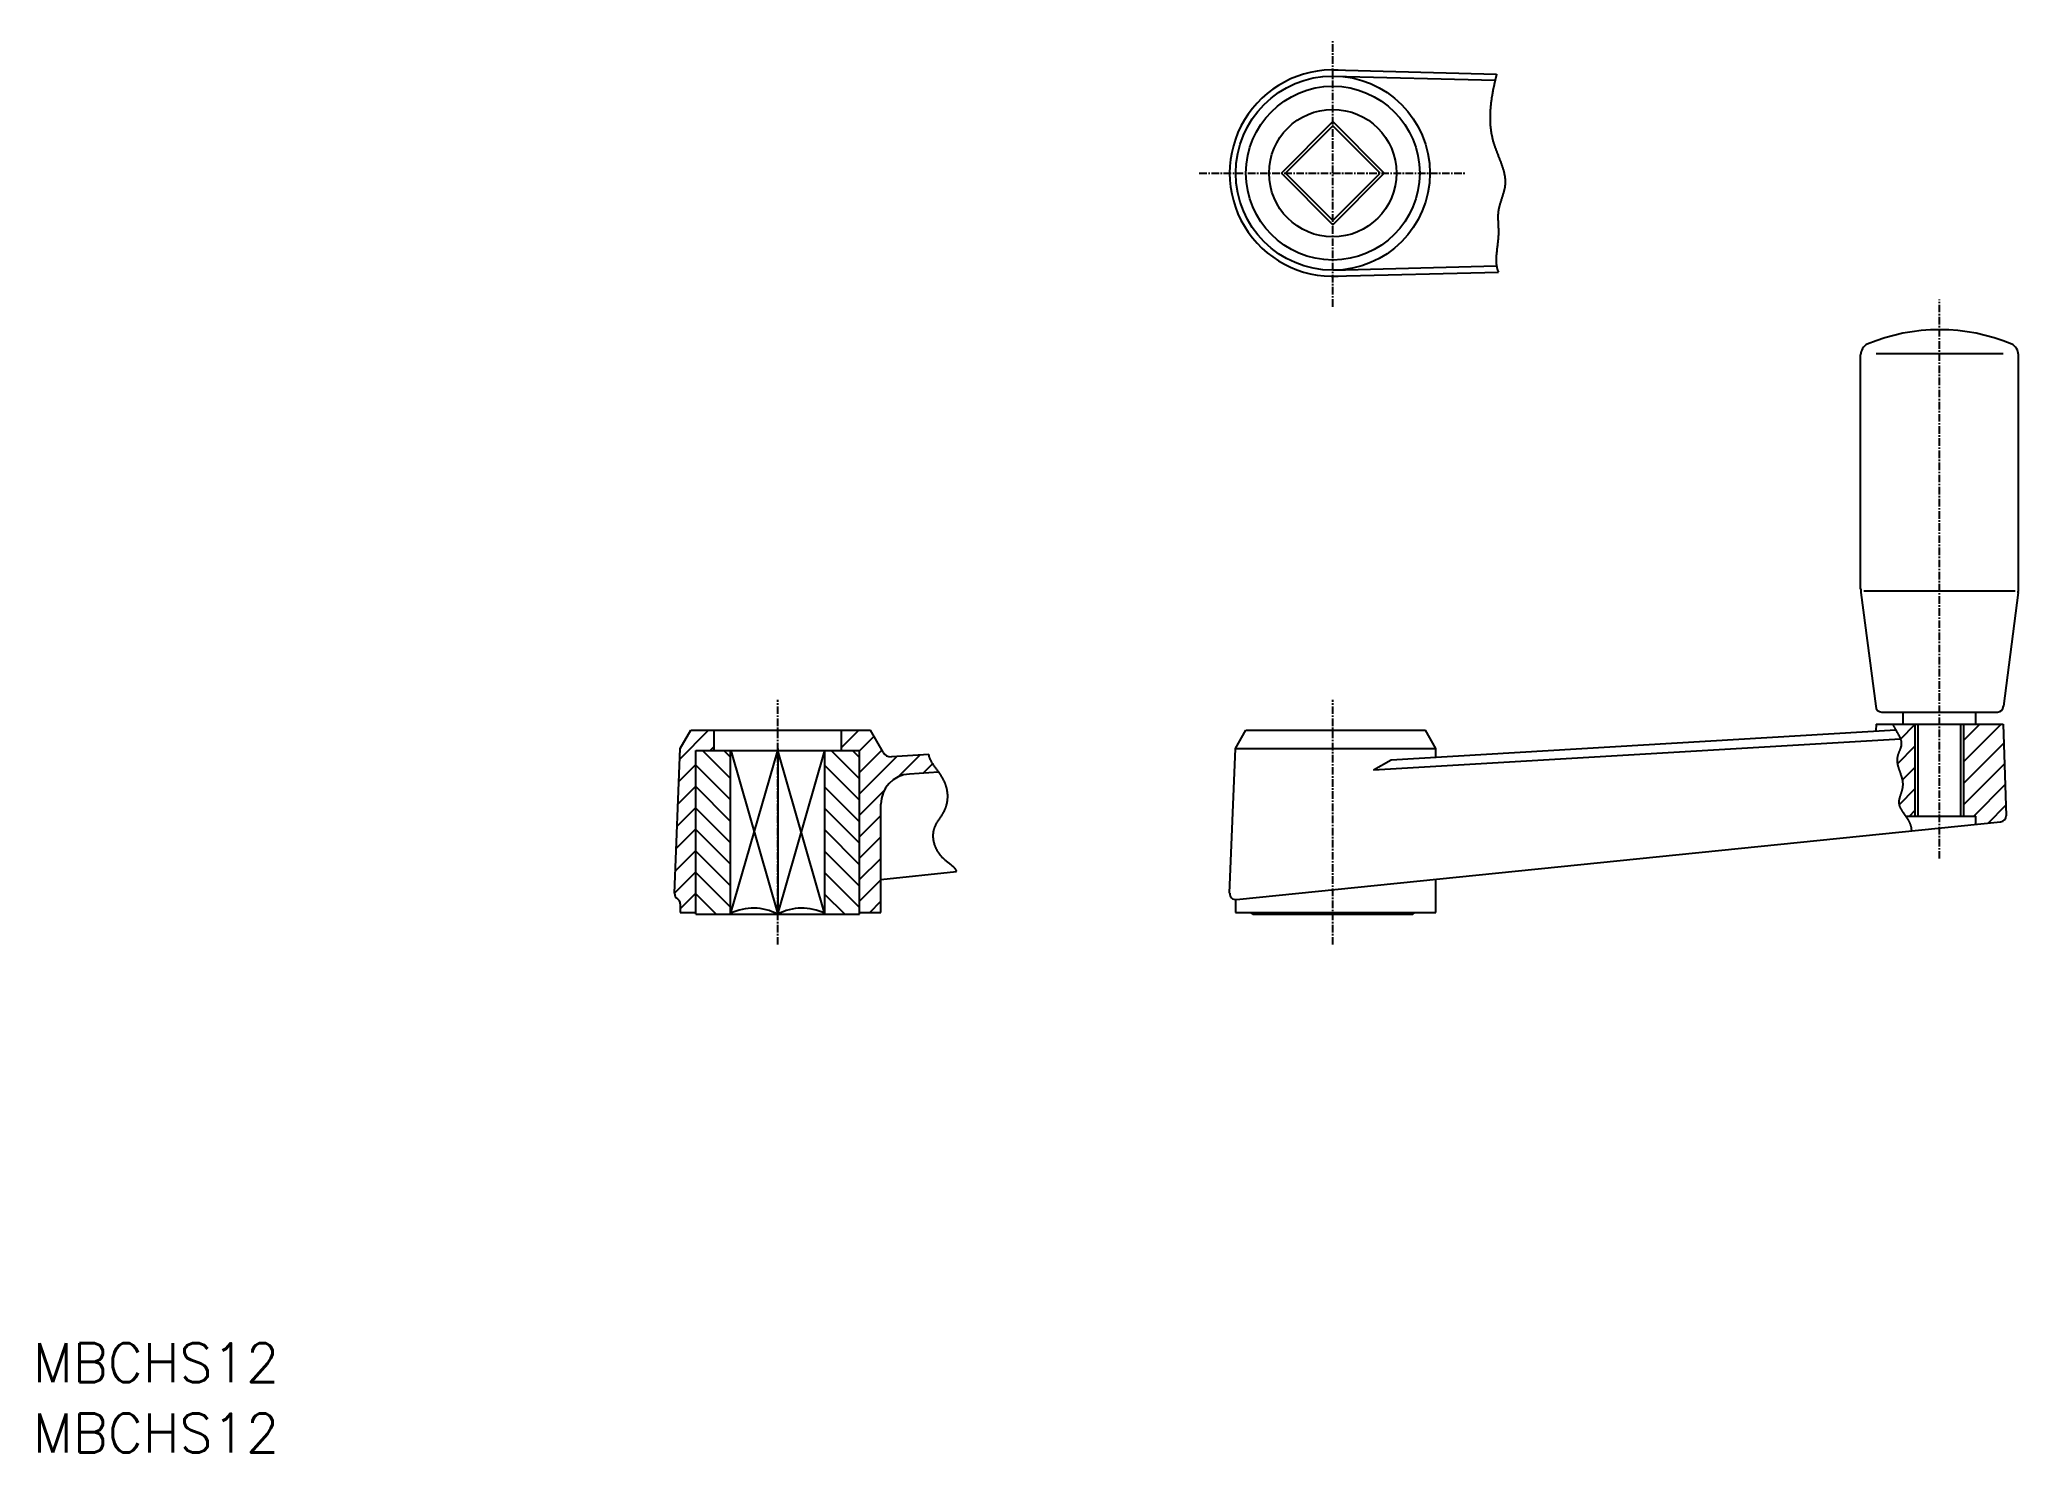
# Model space of a CAD drawing. Extents: x -75 to 252, y -48 to 185.
import ezdxf

# ---------------------------------------------------------------- set-up
doc = ezdxf.new("R2010")
doc.units = 0
doc.linetypes.add('CENTER', pattern=[2, 1.25, -0.25, 0.25, -0.25])
doc.layers.get('0').update_dxf_attribs({"linetype": 'CONTINUOUS'})
doc.layers.add('CENTER', color=1, linetype='CENTER')
doc.styles.get("Standard").update_dxf_attribs({"font": 'txt.shx', "bigfont": 'bigfont.shx'})

# ---------------------------------------------------------------- blocks, each defined once
blk = doc.blocks.new('*X2')
at = {"color": 0}
for p, q in [((230.96, 71.96), (231.1, 72.1)), ((232.2, 69.66), (234.63, 72.09)), ((242.63, 65.95), (248.78, 72.1)), ((242.63, 69.49), (245.25, 72.1)), ((231.68, 65.6), (234.63, 68.56)), ((242.63, 62.41), (249.21, 69)), ((242.63, 58.88), (249.33, 65.58)), ((232.49, 62.88), (234.63, 65.02)), ((244.27, 56.98), (249.45, 62.16)), ((231.97, 58.82), (234.63, 61.49)), ((246.62, 55.79), (249.57, 58.75)), ((233.66, 56.98), (234.63, 57.95))]:
    blk.add_line(p, q, dxfattribs=at)
blk = doc.blocks.new('*X3')
at = {"color": 0}
for p, q in [((39.36, 59.63), (33.64, 65.36)), ((39.36, 63.17), (34.73, 67.8)), ((39.36, 66.7), (38.27, 67.8)), ((60.64, 59.57), (54.92, 65.29)), ((60.64, 63.1), (55.94, 67.8)), ((60.64, 66.64), (59.48, 67.8)), ((39.36, 56.1), (33.64, 61.82)), ((60.64, 56.03), (54.92, 61.76)), ((39.36, 52.56), (33.64, 58.28)), ((60.64, 52.5), (54.92, 58.22)), ((39.36, 49.03), (33.64, 54.75)), ((60.64, 48.96), (54.92, 54.68)), ((39.36, 45.49), (33.64, 51.21)), ((60.64, 45.43), (54.92, 51.15)), ((39.36, 41.96), (33.64, 47.68)), ((60.64, 41.89), (54.92, 47.61)), ((36.98, 40.8), (33.64, 44.14)), ((58.2, 40.8), (54.92, 44.08))]:
    blk.add_line(p, q, dxfattribs=at)

msp = doc.modelspace()

# ---------------------------------------------------------------- linework, layer by layer
at = {"color": 7, "linetype": 'CONTINUOUS'}
for p, q in [((138.63, 179.89), (165.63, 179.18)), ((138.61, 178.89), (165.38, 178.19)), ((138.61, 146.89), (165.61, 147.6)), ((138.63, 145.89), (165.93, 146.6)), ((225.63, 94.42), (225.63, 132.94)), ((228.16, 133.2), (249.11, 133.2)), ((251.63, 94.42), (251.63, 132.94)), ((225.67, 93.78), (228.11, 75.1)), ((226.16, 94.1), (251.11, 94.1)), ((251.59, 93.78), (249.16, 75.1)), ((228.16, 72.1), (228.12, 71)), ((228.16, 72.1), (249.11, 72.1)), ((229.11, 74.1), (248.16, 74.1)), ((232.63, 72.1), (232.63, 74.1)), ((234.63, 56.98), (234.63, 72.1)), ((235.13, 56.98), (235.13, 72.1)), ((242.13, 56.98), (242.13, 72.1)), ((242.63, 56.98), (242.63, 72.1)), ((244.63, 72.1), (244.63, 74.1)), ((249.11, 72.1), (249.6, 57.03)), ((31.01, 66.37), (35.74, 71.1)), ((31.08, 68.1), (32.81, 71.1)), ((32.81, 71.1), (62.41, 71.1)), ((32.81, 71.1), (36.64, 71.1)), ((36.64, 67.8), (36.64, 71.1)), ((57.64, 67.8), (57.64, 71.1)), ((57.64, 68.25), (60.49, 71.1)), ((60.64, 67.71), (63, 70.07)), ((64.5, 67.48), (62.41, 71.1)), ((122.58, 68.1), (124.31, 71.1)), ((124.31, 71.1), (153.9, 71.1)), ((232.2, 69.66), (145.35, 64.52)), ((231.44, 71.11), (148.25, 66.19)), ((155.63, 68.1), (153.9, 71.1)), ((30.14, 44.25), (31.08, 68.1)), ((30.87, 62.69), (33.64, 65.46)), ((33.64, 67.8), (60.64, 67.8)), ((33.64, 40.8), (33.64, 67.8)), ((35.98, 67.8), (36.64, 68.46)), ((39.36, 40.8), (39.36, 67.8)), ((39.36, 40.8), (47.14, 67.8)), ((39.44, 67.8), (47.14, 40.8)), ((47.14, 68.1), (47.14, 40.8)), ((47.14, 40.8), (54.92, 67.8)), ((54.92, 40.8), (47.14, 67.8)), ((54.92, 40.8), (54.92, 67.8)), ((60.64, 64.17), (64.29, 67.83)), ((60.64, 40.8), (60.64, 67.8)), ((60.64, 60.64), (66.79, 66.79)), ((72.02, 67.1), (65.88, 66.73)), ((66.93, 63.4), (70.54, 67.01)), ((71.11, 64.04), (72.65, 65.58)), ((121.63, 44.25), (122.58, 68.1)), ((122.58, 68.1), (155.63, 68.1)), ((148.25, 66.19), (145.35, 64.52)), ((155.63, 66.63), (155.63, 68.1)), ((73.64, 64.19), (68.84, 63.9)), ((30.72, 59.01), (33.64, 61.92)), ((60.64, 57.1), (64.65, 61.12)), ((64.14, 41.1), (64.14, 58.91)), ((30.58, 55.33), (33.64, 58.39)), ((60.64, 53.57), (64.14, 57.07)), ((122.73, 43.21), (248.7, 56.01)), ((233.04, 56.98), (244.63, 56.98)), ((244.63, 55.59), (244.63, 56.98)), ((30.43, 51.65), (33.64, 54.85)), ((60.64, 50.03), (64.14, 53.53)), ((30.29, 47.96), (33.64, 51.32)), ((60.64, 46.5), (64.14, 50)), ((30.14, 44.28), (33.64, 47.78)), ((60.64, 42.96), (64.14, 46.46)), ((64.14, 46.55), (76.6, 47.82)), ((155.63, 41.1), (155.63, 46.55)), ((31.08, 41.69), (33.64, 44.25)), ((31.08, 42.51), (31.08, 41.1)), ((62.31, 41.1), (64.14, 42.93)), ((122.58, 43.23), (122.58, 41.1)), ((31.08, 41.1), (33.64, 41.1)), ((33.64, 40.8), (60.64, 40.8)), ((60.64, 41.1), (64.14, 41.1)), ((122.58, 41.1), (155.63, 41.1)), ((125.43, 40.8), (125.13, 41.1)), ((125.43, 40.8), (151.83, 40.8)), ((151.83, 40.8), (152.13, 41.1))]:
    msp.add_line(p, q, dxfattribs=at)
for points in [[(147.12, 162.89), (138.63, 171.37), (130.15, 162.89), (138.63, 154.4)], [(146.41, 162.89), (138.63, 170.67), (130.85, 162.89), (138.63, 155.11)]]:
    msp.add_lwpolyline(points, close=True, dxfattribs=at)
for points in [[(165.63, 179.18, 0), (165.6, 179.07, 0), (165.57, 178.96, 0), (165.55, 178.85, 0), (165.52, 178.74, 0), (165.49, 178.62, 0), (165.46, 178.51, 0), (165.43, 178.4, 0), (165.41, 178.29, 0), (165.38, 178.18, 0), (165.35, 178.06, 0), (165.33, 177.95, 0), (165.3, 177.84, 0), (165.28, 177.73, 0), (165.25, 177.61, 0), (165.22, 177.5, 0), (165.2, 177.39, 0), (165.18, 177.28, 0), (165.15, 177.16, 0), (165.13, 177.05, 0), (165.1, 176.94, 0), (165.08, 176.82, 0), (165.06, 176.71, 0), (165.03, 176.59, 0), (165.01, 176.48, 0), (164.99, 176.37, 0), (164.97, 176.25, 0), (164.95, 176.14, 0), (164.93, 176.02, 0), (164.91, 175.91, 0), (164.89, 175.79, 0), (164.87, 175.68, 0), (164.85, 175.56, 0), (164.83, 175.45, 0), (164.81, 175.34, 0), (164.8, 175.22, 0), (164.78, 175.11, 0), (164.76, 174.99, 0), (164.75, 174.88, 0), (164.73, 174.76, 0), (164.72, 174.65, 0), (164.7, 174.53, 0), (164.69, 174.41, 0), (164.67, 174.3, 0), (164.66, 174.18, 0), (164.65, 174.07, 0), (164.64, 173.95, 0), (164.63, 173.84, 0), (164.62, 173.72, 0), (164.61, 173.6, 0), (164.6, 173.49, 0), (164.59, 173.37, 0), (164.58, 173.26, 0), (164.57, 173.14, 0), (164.57, 173.03, 0), (164.56, 172.91, 0), (164.56, 172.79, 0), (164.55, 172.68, 0), (164.55, 172.56, 0), (164.55, 172.45, 0), (164.54, 172.33, 0), (164.54, 172.22, 0), (164.54, 172.1, 0), (164.54, 171.98, 0), (164.54, 171.87, 0), (164.54, 171.75, 0), (164.55, 171.64, 0), (164.55, 171.52, 0), (164.55, 171.41, 0), (164.56, 171.29, 0), (164.56, 171.17, 0), (164.57, 171.06, 0), (164.58, 170.94, 0), (164.59, 170.83, 0), (164.59, 170.71, 0), (164.6, 170.59, 0), (164.62, 170.48, 0), (164.63, 170.37, 0), (164.64, 170.25, 0), (164.65, 170.13, 0), (164.67, 170.02, 0), (164.68, 169.9, 0), (164.7, 169.79, 0), (164.72, 169.67, 0), (164.73, 169.56, 0), (164.75, 169.44, 0), (164.77, 169.33, 0), (164.8, 169.21, 0), (164.82, 169.1, 0), (164.84, 168.99, 0), (164.87, 168.87, 0), (164.89, 168.76, 0), (164.92, 168.64, 0), (164.94, 168.53, 0), (164.97, 168.41, 0), (165, 168.3, 0), (165.03, 168.19, 0), (165.06, 168.07, 0), (165.1, 167.96, 0), (165.13, 167.85, 0), (165.17, 167.73, 0), (165.2, 167.62, 0), (165.24, 167.51, 0), (165.28, 167.39, 0), (165.32, 167.28, 0), (165.36, 167.17, 0), (165.4, 167.06, 0), (165.44, 166.94, 0), (165.48, 166.83, 0), (165.52, 166.72, 0), (165.56, 166.61, 0), (165.6, 166.5, 0), (165.65, 166.38, 0), (165.69, 166.27, 0), (165.73, 166.16, 0), (165.78, 166.05, 0), (165.82, 165.94, 0), (165.87, 165.82, 0), (165.91, 165.71, 0), (165.95, 165.6, 0), (166, 165.49, 0), (166.04, 165.38, 0), (166.09, 165.27, 0), (166.13, 165.16, 0), (166.17, 165.04, 0), (166.21, 164.93, 0), (166.26, 164.82, 0), (166.3, 164.71, 0), (166.34, 164.6, 0), (166.38, 164.49, 0), (166.42, 164.38, 0), (166.46, 164.27, 0), (166.5, 164.16, 0), (166.54, 164.05, 0), (166.57, 163.94, 0), (166.61, 163.83, 0), (166.64, 163.72, 0), (166.68, 163.61, 0), (166.71, 163.5, 0), (166.74, 163.38, 0), (166.77, 163.27, 0), (166.8, 163.16, 0), (166.83, 163.05, 0), (166.85, 162.94, 0), (166.88, 162.83, 0), (166.9, 162.72, 0), (166.92, 162.61, 0), (166.94, 162.5, 0), (166.96, 162.39, 0), (166.98, 162.28, 0), (166.99, 162.17, 0), (167.01, 162.06, 0), (167.02, 161.95, 0), (167.03, 161.84, 0), (167.03, 161.73, 0), (167.04, 161.62, 0), (167.04, 161.51, 0), (167.04, 161.4, 0), (167.04, 161.29, 0), (167.04, 161.18, 0), (167.03, 161.07, 0), (167.02, 160.96, 0), (167.01, 160.85, 0), (167, 160.74, 0), (166.98, 160.62, 0), (166.96, 160.51, 0), (166.94, 160.4, 0), (166.92, 160.29, 0), (166.9, 160.18, 0), (166.87, 160.07, 0), (166.84, 159.96, 0), (166.81, 159.85, 0), (166.78, 159.74, 0), (166.75, 159.63, 0), (166.72, 159.52, 0), (166.68, 159.41, 0), (166.65, 159.29, 0), (166.61, 159.18, 0), (166.58, 159.07, 0), (166.54, 158.96, 0), (166.5, 158.85, 0), (166.47, 158.74, 0), (166.43, 158.63, 0), (166.39, 158.52, 0), (166.36, 158.4, 0), (166.32, 158.29, 0), (166.28, 158.18, 0), (166.25, 158.07, 0), (166.21, 157.96, 0), (166.18, 157.85, 0), (166.15, 157.74, 0), (166.12, 157.63, 0), (166.09, 157.51, 0), (166.06, 157.4, 0), (166.03, 157.29, 0), (166, 157.18, 0), (165.98, 157.07, 0), (165.96, 156.96, 0), (165.94, 156.84, 0), (165.92, 156.73, 0), (165.9, 156.62, 0), (165.89, 156.51, 0), (165.88, 156.4, 0), (165.87, 156.28, 0), (165.86, 156.17, 0), (165.85, 156.06, 0), (165.85, 155.95, 0), (165.85, 155.84, 0), (165.85, 155.72, 0), (165.84, 155.61, 0), (165.85, 155.5, 0), (165.85, 155.38, 0), (165.85, 155.27, 0), (165.85, 155.16, 0), (165.86, 155.04, 0), (165.86, 154.93, 0), (165.87, 154.82, 0), (165.87, 154.7, 0), (165.88, 154.59, 0), (165.88, 154.47, 0), (165.89, 154.36, 0), (165.9, 154.24, 0), (165.9, 154.12, 0), (165.91, 154.01, 0), (165.91, 153.89, 0), (165.92, 153.77, 0), (165.92, 153.65, 0), (165.92, 153.54, 0), (165.93, 153.42, 0), (165.93, 153.3, 0), (165.93, 153.18, 0), (165.93, 153.06, 0), (165.93, 152.94, 0), (165.92, 152.81, 0), (165.92, 152.69, 0), (165.91, 152.57, 0), (165.91, 152.45, 0), (165.9, 152.32, 0), (165.89, 152.2, 0), (165.88, 152.08, 0), (165.87, 151.95, 0), (165.85, 151.83, 0), (165.84, 151.7, 0), (165.83, 151.58, 0), (165.81, 151.46, 0), (165.8, 151.33, 0), (165.79, 151.21, 0), (165.77, 151.08, 0), (165.76, 150.96, 0), (165.74, 150.83, 0), (165.72, 150.71, 0), (165.71, 150.58, 0), (165.69, 150.46, 0), (165.68, 150.33, 0), (165.67, 150.21, 0), (165.65, 150.09, 0), (165.64, 149.97, 0), (165.62, 149.84, 0), (165.61, 149.72, 0), (165.6, 149.6, 0), (165.59, 149.48, 0), (165.58, 149.36, 0), (165.57, 149.24, 0), (165.56, 149.12, 0), (165.56, 149, 0), (165.55, 148.89, 0), (165.55, 148.77, 0), (165.54, 148.66, 0), (165.54, 148.54, 0), (165.54, 148.43, 0), (165.55, 148.32, 0), (165.55, 148.21, 0), (165.56, 148.09, 0), (165.56, 147.99, 0), (165.57, 147.88, 0), (165.59, 147.77, 0), (165.6, 147.67, 0), (165.62, 147.56, 0), (165.64, 147.46, 0), (165.66, 147.36, 0), (165.68, 147.26, 0), (165.71, 147.16, 0), (165.74, 147.06, 0), (165.77, 146.97, 0), (165.8, 146.88, 0), (165.84, 146.78, 0), (165.88, 146.69, 0), (165.93, 146.6, 0)], [(230.88, 72.1, 0), (230.91, 72.05, 0), (230.93, 72, 0), (230.96, 71.95, 0), (230.99, 71.9, 0), (231.02, 71.85, 0), (231.05, 71.8, 0), (231.08, 71.75, 0), (231.1, 71.71, 0), (231.13, 71.66, 0), (231.16, 71.61, 0), (231.19, 71.56, 0), (231.22, 71.51, 0), (231.24, 71.46, 0), (231.27, 71.41, 0), (231.3, 71.36, 0), (231.33, 71.32, 0), (231.35, 71.27, 0), (231.38, 71.22, 0), (231.41, 71.17, 0), (231.43, 71.13, 0), (231.46, 71.08, 0), (231.49, 71.03, 0), (231.51, 70.99, 0), (231.54, 70.94, 0), (231.56, 70.9, 0), (231.59, 70.85, 0), (231.61, 70.81, 0), (231.64, 70.77, 0), (231.66, 70.72, 0), (231.69, 70.68, 0), (231.71, 70.64, 0), (231.73, 70.6, 0), (231.76, 70.55, 0), (231.78, 70.51, 0), (231.8, 70.47, 0), (231.82, 70.43, 0), (231.84, 70.39, 0), (231.87, 70.35, 0), (231.89, 70.31, 0), (231.91, 70.28, 0), (231.93, 70.24, 0), (231.95, 70.2, 0), (231.97, 70.16, 0), (231.99, 70.12, 0), (232.01, 70.09, 0), (232.03, 70.05, 0), (232.04, 70.01, 0), (232.06, 69.98, 0), (232.08, 69.94, 0), (232.09, 69.9, 0), (232.11, 69.87, 0), (232.13, 69.83, 0), (232.14, 69.79, 0), (232.16, 69.76, 0), (232.17, 69.72, 0), (232.18, 69.69, 0), (232.2, 69.65, 0), (232.21, 69.62, 0), (232.22, 69.58, 0), (232.23, 69.55, 0), (232.24, 69.51, 0), (232.25, 69.47, 0), (232.26, 69.44, 0), (232.27, 69.4, 0), (232.28, 69.37, 0), (232.29, 69.33, 0), (232.3, 69.3, 0), (232.3, 69.26, 0), (232.31, 69.23, 0), (232.31, 69.19, 0), (232.32, 69.15, 0), (232.32, 69.12, 0), (232.32, 69.08, 0), (232.33, 69.04, 0), (232.33, 69.01, 0), (232.33, 68.97, 0), (232.33, 68.93, 0), (232.33, 68.9, 0), (232.33, 68.86, 0), (232.33, 68.82, 0), (232.32, 68.78, 0), (232.32, 68.74, 0), (232.32, 68.7, 0), (232.31, 68.66, 0), (232.31, 68.62, 0), (232.3, 68.58, 0), (232.29, 68.54, 0), (232.28, 68.5, 0), (232.28, 68.46, 0), (232.26, 68.42, 0), (232.25, 68.38, 0), (232.24, 68.34, 0), (232.23, 68.29, 0), (232.22, 68.25, 0), (232.2, 68.21, 0), (232.19, 68.16, 0), (232.17, 68.12, 0), (232.16, 68.07, 0), (232.14, 68.03, 0), (232.12, 67.98, 0), (232.1, 67.93, 0), (232.08, 67.88, 0), (232.06, 67.84, 0), (232.04, 67.79, 0), (232.02, 67.74, 0), (232, 67.69, 0), (231.98, 67.64, 0), (231.96, 67.59, 0), (231.94, 67.54, 0), (231.92, 67.49, 0), (231.9, 67.43, 0), (231.88, 67.38, 0), (231.86, 67.33, 0), (231.84, 67.27, 0), (231.82, 67.22, 0), (231.8, 67.16, 0), (231.78, 67.11, 0), (231.77, 67.05, 0), (231.75, 67, 0), (231.73, 66.94, 0), (231.72, 66.88, 0), (231.7, 66.82, 0), (231.69, 66.76, 0), (231.68, 66.7, 0), (231.67, 66.64, 0), (231.66, 66.58, 0), (231.65, 66.52, 0), (231.64, 66.46, 0), (231.63, 66.4, 0), (231.63, 66.34, 0), (231.62, 66.27, 0), (231.62, 66.21, 0), (231.62, 66.14, 0), (231.62, 66.08, 0), (231.62, 66.01, 0), (231.63, 65.95, 0), (231.63, 65.88, 0), (231.64, 65.81, 0), (231.65, 65.75, 0), (231.66, 65.68, 0), (231.68, 65.61, 0), (231.69, 65.54, 0), (231.71, 65.47, 0), (231.72, 65.4, 0), (231.74, 65.33, 0), (231.76, 65.26, 0), (231.78, 65.19, 0), (231.8, 65.11, 0), (231.82, 65.04, 0), (231.84, 64.97, 0), (231.87, 64.89, 0), (231.89, 64.82, 0), (231.91, 64.75, 0), (231.94, 64.67, 0), (231.96, 64.6, 0), (231.99, 64.52, 0), (232.01, 64.45, 0), (232.04, 64.37, 0), (232.07, 64.3, 0), (232.09, 64.22, 0), (232.12, 64.15, 0), (232.15, 64.07, 0), (232.17, 64, 0), (232.2, 63.92, 0), (232.22, 63.84, 0), (232.25, 63.77, 0), (232.27, 63.69, 0), (232.3, 63.61, 0), (232.32, 63.54, 0), (232.34, 63.46, 0), (232.37, 63.38, 0), (232.39, 63.3, 0), (232.41, 63.23, 0), (232.43, 63.15, 0), (232.45, 63.07, 0), (232.47, 63, 0), (232.48, 62.92, 0), (232.5, 62.84, 0), (232.51, 62.77, 0), (232.52, 62.69, 0), (232.53, 62.61, 0), (232.54, 62.54, 0), (232.55, 62.46, 0), (232.56, 62.38, 0), (232.56, 62.31, 0), (232.56, 62.23, 0), (232.56, 62.16, 0), (232.56, 62.08, 0), (232.56, 62.01, 0), (232.55, 61.93, 0), (232.54, 61.86, 0), (232.53, 61.78, 0), (232.52, 61.71, 0), (232.51, 61.63, 0), (232.5, 61.56, 0), (232.48, 61.49, 0), (232.47, 61.41, 0), (232.45, 61.34, 0), (232.43, 61.27, 0), (232.41, 61.2, 0), (232.39, 61.12, 0), (232.37, 61.05, 0), (232.35, 60.98, 0), (232.33, 60.91, 0), (232.3, 60.84, 0), (232.28, 60.77, 0), (232.26, 60.7, 0), (232.24, 60.63, 0), (232.21, 60.56, 0), (232.19, 60.49, 0), (232.17, 60.43, 0), (232.15, 60.36, 0), (232.12, 60.29, 0), (232.1, 60.23, 0), (232.08, 60.16, 0), (232.06, 60.09, 0), (232.04, 60.03, 0), (232.03, 59.96, 0), (232.01, 59.9, 0), (231.99, 59.84, 0), (231.98, 59.77, 0), (231.96, 59.71, 0), (231.95, 59.65, 0), (231.94, 59.58, 0), (231.93, 59.52, 0), (231.93, 59.46, 0), (231.92, 59.4, 0), (231.92, 59.34, 0), (231.92, 59.28, 0), (231.92, 59.23, 0), (231.92, 59.17, 0), (231.92, 59.11, 0), (231.93, 59.05, 0), (231.94, 59, 0), (231.95, 58.94, 0), (231.96, 58.89, 0), (231.97, 58.83, 0), (231.98, 58.78, 0), (232, 58.72, 0), (232.02, 58.67, 0), (232.03, 58.61, 0), (232.05, 58.56, 0), (232.07, 58.51, 0), (232.1, 58.46, 0), (232.12, 58.4, 0), (232.14, 58.35, 0), (232.17, 58.3, 0), (232.19, 58.25, 0), (232.22, 58.2, 0), (232.25, 58.14, 0), (232.28, 58.09, 0), (232.31, 58.04, 0), (232.34, 57.99, 0), (232.37, 57.94, 0), (232.4, 57.89, 0), (232.44, 57.84, 0), (232.47, 57.79, 0), (232.5, 57.74, 0), (232.54, 57.69, 0), (232.57, 57.64, 0), (232.61, 57.59, 0), (232.64, 57.54, 0), (232.68, 57.49, 0), (232.71, 57.44, 0), (232.75, 57.39, 0), (232.79, 57.34, 0), (232.82, 57.29, 0), (232.86, 57.24, 0), (232.9, 57.19, 0), (232.93, 57.14, 0), (232.97, 57.09, 0), (233, 57.03, 0), (233.04, 56.98, 0), (233.07, 56.93, 0), (233.11, 56.88, 0), (233.15, 56.83, 0), (233.18, 56.77, 0), (233.21, 56.72, 0), (233.25, 56.67, 0), (233.28, 56.62, 0), (233.31, 56.56, 0), (233.35, 56.51, 0), (233.38, 56.46, 0), (233.41, 56.4, 0), (233.44, 56.35, 0), (233.47, 56.3, 0), (233.5, 56.24, 0), (233.53, 56.19, 0), (233.56, 56.13, 0), (233.59, 56.08, 0), (233.61, 56.03, 0), (233.64, 55.97, 0), (233.66, 55.92, 0), (233.69, 55.86, 0), (233.71, 55.81, 0), (233.74, 55.75, 0), (233.76, 55.7, 0), (233.78, 55.64, 0), (233.8, 55.59, 0), (233.82, 55.54, 0), (233.84, 55.48, 0), (233.86, 55.43, 0), (233.87, 55.37, 0), (233.89, 55.32, 0), (233.9, 55.26, 0), (233.92, 55.21, 0), (233.93, 55.15, 0), (233.94, 55.1, 0), (233.95, 55.05, 0), (233.96, 54.99, 0), (233.97, 54.94, 0), (233.97, 54.88, 0), (233.98, 54.83, 0), (233.98, 54.78, 0), (233.99, 54.72, 0), (233.99, 54.67, 0), (233.99, 54.62, 0), (233.99, 54.56, 0), (233.98, 54.51, 0)], [(72.02, 67.1, 0), (72.02, 67.03, 0), (72.03, 66.96, 0), (72.04, 66.9, 0), (72.06, 66.83, 0), (72.07, 66.77, 0), (72.09, 66.7, 0), (72.11, 66.63, 0), (72.13, 66.57, 0), (72.16, 66.5, 0), (72.19, 66.43, 0), (72.21, 66.36, 0), (72.24, 66.3, 0), (72.28, 66.23, 0), (72.31, 66.16, 0), (72.35, 66.09, 0), (72.38, 66.02, 0), (72.42, 65.95, 0), (72.46, 65.89, 0), (72.5, 65.82, 0), (72.55, 65.75, 0), (72.59, 65.68, 0), (72.63, 65.61, 0), (72.68, 65.53, 0), (72.73, 65.46, 0), (72.78, 65.39, 0), (72.83, 65.32, 0), (72.88, 65.25, 0), (72.93, 65.18, 0), (72.98, 65.1, 0), (73.03, 65.03, 0), (73.08, 64.96, 0), (73.14, 64.89, 0), (73.19, 64.81, 0), (73.24, 64.74, 0), (73.3, 64.66, 0), (73.35, 64.59, 0), (73.41, 64.51, 0), (73.46, 64.44, 0), (73.52, 64.36, 0), (73.57, 64.29, 0), (73.62, 64.21, 0), (73.68, 64.13, 0), (73.73, 64.06, 0), (73.79, 63.98, 0), (73.84, 63.9, 0), (73.89, 63.82, 0), (73.95, 63.75, 0), (74, 63.67, 0), (74.05, 63.59, 0), (74.1, 63.51, 0), (74.15, 63.43, 0), (74.2, 63.35, 0), (74.25, 63.27, 0), (74.29, 63.19, 0), (74.34, 63.11, 0), (74.38, 63.03, 0), (74.43, 62.94, 0), (74.47, 62.86, 0), (74.51, 62.78, 0), (74.55, 62.7, 0), (74.59, 62.61, 0), (74.63, 62.53, 0), (74.66, 62.44, 0), (74.7, 62.36, 0), (74.73, 62.28, 0), (74.76, 62.19, 0), (74.79, 62.11, 0), (74.82, 62.02, 0), (74.85, 61.93, 0), (74.87, 61.85, 0), (74.9, 61.76, 0), (74.92, 61.68, 0), (74.94, 61.59, 0), (74.96, 61.5, 0), (74.98, 61.41, 0), (75, 61.33, 0), (75.02, 61.24, 0), (75.03, 61.15, 0), (75.04, 61.07, 0), (75.06, 60.98, 0), (75.07, 60.89, 0), (75.08, 60.8, 0), (75.08, 60.72, 0), (75.09, 60.63, 0), (75.1, 60.54, 0), (75.1, 60.45, 0), (75.1, 60.37, 0), (75.11, 60.28, 0), (75.11, 60.19, 0), (75.1, 60.11, 0), (75.1, 60.02, 0), (75.1, 59.93, 0), (75.09, 59.85, 0), (75.09, 59.76, 0), (75.08, 59.67, 0), (75.07, 59.59, 0), (75.06, 59.5, 0), (75.05, 59.42, 0), (75.03, 59.33, 0), (75.02, 59.25, 0), (75, 59.16, 0), (74.99, 59.08, 0), (74.97, 58.99, 0), (74.95, 58.91, 0), (74.93, 58.83, 0), (74.91, 58.75, 0), (74.88, 58.66, 0), (74.86, 58.58, 0), (74.83, 58.5, 0), (74.81, 58.42, 0), (74.78, 58.34, 0), (74.75, 58.26, 0), (74.72, 58.18, 0), (74.69, 58.1, 0), (74.65, 58.02, 0), (74.62, 57.94, 0), (74.58, 57.87, 0), (74.55, 57.79, 0), (74.51, 57.71, 0), (74.47, 57.64, 0), (74.43, 57.56, 0), (74.38, 57.49, 0), (74.34, 57.41, 0), (74.3, 57.34, 0), (74.25, 57.27, 0), (74.21, 57.19, 0), (74.16, 57.12, 0), (74.12, 57.05, 0), (74.07, 56.98, 0), (74.02, 56.91, 0), (73.98, 56.83, 0), (73.93, 56.76, 0), (73.88, 56.69, 0), (73.83, 56.62, 0), (73.78, 56.55, 0), (73.74, 56.48, 0), (73.69, 56.41, 0), (73.64, 56.34, 0), (73.6, 56.27, 0), (73.55, 56.19, 0), (73.5, 56.12, 0), (73.46, 56.05, 0), (73.41, 55.98, 0), (73.37, 55.91, 0), (73.33, 55.84, 0), (73.28, 55.76, 0), (73.24, 55.69, 0), (73.2, 55.62, 0), (73.16, 55.54, 0), (73.13, 55.47, 0), (73.09, 55.39, 0), (73.05, 55.32, 0), (73.02, 55.24, 0), (72.99, 55.16, 0), (72.96, 55.09, 0), (72.93, 55.01, 0), (72.9, 54.93, 0), (72.88, 54.85, 0), (72.85, 54.77, 0), (72.83, 54.69, 0), (72.81, 54.61, 0), (72.8, 54.53, 0), (72.78, 54.44, 0), (72.77, 54.36, 0), (72.76, 54.28, 0), (72.75, 54.19, 0), (72.74, 54.11, 0), (72.73, 54.02, 0), (72.72, 53.94, 0), (72.72, 53.85, 0), (72.72, 53.76, 0), (72.72, 53.68, 0), (72.72, 53.59, 0), (72.73, 53.5, 0), (72.73, 53.42, 0), (72.74, 53.33, 0), (72.75, 53.24, 0), (72.76, 53.15, 0), (72.77, 53.07, 0), (72.78, 52.98, 0), (72.8, 52.89, 0), (72.82, 52.8, 0), (72.83, 52.72, 0), (72.85, 52.63, 0), (72.88, 52.54, 0), (72.9, 52.46, 0), (72.92, 52.37, 0), (72.95, 52.29, 0), (72.98, 52.2, 0), (73.01, 52.11, 0), (73.04, 52.03, 0), (73.07, 51.95, 0), (73.1, 51.86, 0), (73.14, 51.78, 0), (73.18, 51.69, 0), (73.22, 51.61, 0), (73.26, 51.53, 0), (73.3, 51.45, 0), (73.34, 51.37, 0), (73.38, 51.29, 0), (73.43, 51.21, 0), (73.48, 51.13, 0), (73.52, 51.06, 0), (73.57, 50.98, 0), (73.63, 50.9, 0), (73.68, 50.83, 0), (73.73, 50.76, 0), (73.79, 50.68, 0), (73.84, 50.61, 0), (73.9, 50.54, 0), (73.96, 50.47, 0), (74.02, 50.4, 0), (74.08, 50.34, 0), (74.15, 50.27, 0), (74.21, 50.21, 0), (74.28, 50.14, 0), (74.34, 50.08, 0), (74.41, 50.02, 0), (74.48, 49.96, 0), (74.55, 49.9, 0), (74.62, 49.84, 0), (74.69, 49.78, 0), (74.76, 49.73, 0), (74.83, 49.67, 0), (74.9, 49.61, 0), (74.97, 49.56, 0), (75.04, 49.5, 0), (75.11, 49.45, 0), (75.19, 49.39, 0), (75.26, 49.34, 0), (75.33, 49.29, 0), (75.4, 49.23, 0), (75.46, 49.18, 0), (75.53, 49.12, 0), (75.6, 49.07, 0), (75.67, 49.01, 0), (75.73, 48.96, 0), (75.8, 48.9, 0), (75.86, 48.85, 0), (75.92, 48.79, 0), (75.98, 48.73, 0), (76.04, 48.67, 0), (76.1, 48.62, 0), (76.15, 48.56, 0), (76.2, 48.49, 0), (76.25, 48.43, 0), (76.3, 48.37, 0), (76.35, 48.31, 0), (76.39, 48.24, 0), (76.43, 48.17, 0), (76.47, 48.11, 0), (76.51, 48.04, 0), (76.54, 47.97, 0), (76.57, 47.89, 0), (76.6, 47.82, 0)]]:
    msp.add_polyline3d(points, dxfattribs=at)
for radius in [16, 14.32, 10.5]:
    msp.add_circle((138.63, 162.89), radius, dxfattribs=at)
for centre, radius, start, end in [((138.63, 162.89), 17, 87, 273), ((238.63, 105.88), 31.21, 67.5846, 112.4154), ((227.63, 132.94), 2, 116.7929, 180), ((249.63, 132.94), 2, 0, 63.2071), ((230.63, 94.42), 5, 180, 187.4153), ((246.63, 94.42), 5, 352.5847, 0), ((229.11, 75.1), 1, 180, 270), ((248.16, 75.1), 1, 270, 0), ((65.8, 68.23), 1.5, 210, 273.3851), ((69.14, 58.91), 5, 93.3851, 180), ((248.6, 57), 1, 275.7992, 1.8911), ((31.14, 44.21), 1, 177.7392, 238.0796), ((30.08, 42.51), 1, 0, 58.0796), ((122.63, 44.21), 1, 177.7392, 275.7992), ((43.12, 33.25), 8.55, 62.0043, 116.1017), ((51.15, 33.25), 8.55, 63.8983, 117.9957)]:
    msp.add_arc(centre, radius, start, end, dxfattribs=at)
at = {"layer": 'CENTER', "color": 1, "linetype": 'CENTER'}
for p, q in [((138.63, 140.89), (138.63, 184.89)), ((116.63, 162.89), (160.63, 162.89)), ((238.63, 49.96), (238.63, 142.1)), ((47.14, 35.8), (47.14, 76.1)), ((138.63, 35.8), (138.63, 76.1))]:
    msp.add_line(p, q, dxfattribs=at)

# ---------------------------------------------------------------- block references
at = {"color": 7, "linetype": 'CONTINUOUS'}
for name in ['*X2', '*X3']:
    msp.add_blockref(name, (0, 0), dxfattribs=at)

# ---------------------------------------------------------------- texts
for p in [(-75.62, -36.27), (-75.62, -47.85)]:
    msp.add_text('MBCHS12', height=6.4, dxfattribs=at).set_placement(p)

doc.saveas('drawing.dxf')
